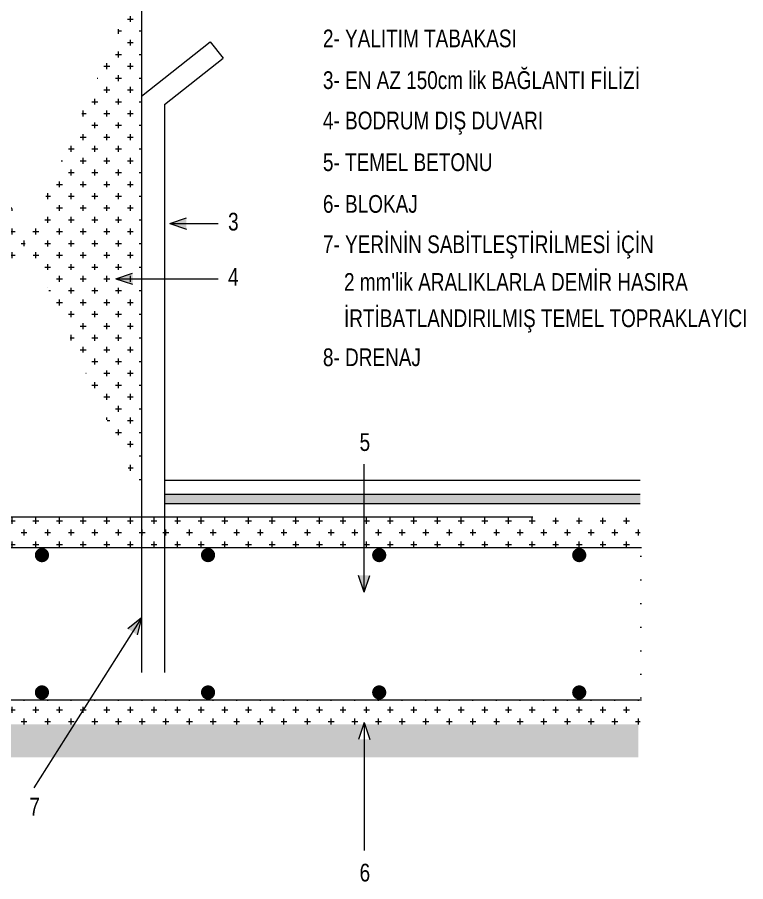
# Model space of a CAD drawing. Header units: millimetres. Extents: x -25043 to 36072, y 3768 to 12000.
# Drawn here: x -22051 to -20734, y 6717 to 8281 of the extents above; entities that cross this region are included whole.
import ezdxf

# ---------------------------------------------------------------- set-up
doc = ezdxf.new("R2010")
doc.units = ezdxf.units.MM
doc.linetypes.add('DASHED', pattern=[19.05, 12.7, -6.35])
doc.linetypes.add('SOLID_LINE', pattern=[0])
doc.layers.add('AHAT', color=4, linetype='Continuous', lineweight=30)
for name, color, linetype in [('KIRMIM', 1, 'Continuous'), ('MIMARI', 2, 'SOLID_LINE'), ('YAZI', 7, 'Continuous')]:
    doc.layers.add(name, color=color, linetype=linetype)
doc.styles.add('2', font='wturkce.shx', dxfattribs={"height": 0.2})

msp = doc.modelspace()

# ---------------------------------------------------------------- hatches: boundary and pattern name
at = {"layer": 'KIRMIM', "linetype": 'Continuous', "lineweight": 0}
h = msp.add_hatch(dxfattribs=at)
h.set_pattern_fill('CROSS,_I', color=256, scale=85.480124, style=2)
h.set_pattern_definition([(0, (-56300.538, -6210.983), (21.370031, 21.370031), [10.685016, -32.055047]), (90, (-56295.195, -6216.326), (-21.370031, 21.370031), [10.685016, -32.055047])])
edge = h.paths.add_edge_path()
edge.add_line((-21826.4, 8354.9), (-21826.4, 7411.4))
edge.add_line((-22248, 8354.9), (-22248, 7387.7))
h = msp.add_hatch(dxfattribs=at)
h.set_pattern_fill('AR-B816C,_I', color=256, scale=0.854801, style=2)
h.set_pattern_definition([(0, (-56300.538, -6178.689), (6.83841, 6.83841), [13.3562694, -0.3205505]), (0, (-56307.376, -6178.369), (6.83841, 6.83841), [13.3562694, -0.3205505]), (90, (-56300.538, -6178.689), (-6.83841, 6.83841), [-7.1589604, 6.5178595]), (90, (-56300.8585, -6178.689), (-6.83841, 6.83841), [-7.1589604, 6.5178595])])
h.paths.add_polyline_path([(-20924.4, 7418.1), (-21785.1, 7418.1), (-21785.1, 7401), (-20924.4, 7401)])
h = msp.add_hatch(dxfattribs=at)
h.set_pattern_fill('AR-CONC,_I', color=256, scale=8.548012, style=2)
h.set_pattern_definition([(50, (-56300.54, -6308.037), (61.31149, -5.36406), [6.41101, -70.5211]), (355, (-56300.54, -6308.037), (-11.86048, 64.29748), [5.12881, -56.41688]), (100.4514, (-56295.43, -6308.484), (49.45105, 58.93338), [5.44852, -59.93371]), (46.1842, (-56300.54, -6290.94), (91.2279, -14.14859), [9.61651, -105.78165]), (96.6356, (-56292.94, -6292.12), (79.89508, 83.26772), [8.17278, -89.90056]), (351.1842, (-56300.54, -6290.94), (79.89502, 83.26778), [7.6932, -84.62532]), (21, (-56291.99, -6295.215), (51.02369, -34.41591), [6.41101, -70.5211]), (326, (-56291.99, -6295.215), (20.79862, 61.98592), [5.12881, -56.41688]), (71.4514, (-56287.74, -6298.08), (71.822335, 27.56995), [5.44852, -59.93371]), (37.5, (-56300.538, -6308.037), (1.039426, 28.455808), [0, -55.73304, 0, -57.271683, 0, -56.630582]), (7.5, (-56300.538, -6308.037), (22.487217, 33.714362), [0, -32.653408, 0, -54.45084, 0, -21.58373]), (327.5, (-56319.6, -6308.037), (45.631208, -1.927993), [0, -21.37003, 0, -66.674497, 0, -88.47193]), (317.5, (-56328.148, -6308.037), (49.850826, 8.556986), [0, -27.78104, 0, -44.278704, 0, -62.82789])])
edge = h.paths.add_edge_path()
edge.add_line((-22386.5, 6942.1), (-22615.8, 6942.1))
edge.add_line((-22615.8, 6942.1), (-22615.8, 7406.6))
edge.add_line((-22615.8, 7406.6), (-22386.5, 7406.6))
edge.add_line((-22386.5, 7406.6), (-22386.5, 7001.3))
edge.add_line((-22404.9, 6942.1), (-20927.8, 6942.1))
edge.add_line((-20927.8, 6942.1), (-20927.8, 7001.3))
edge.add_line((-20927.8, 7001.3), (-22386.5, 7001.3))
h = msp.add_hatch(dxfattribs=at)
h.set_pattern_fill('CROSS,_I', color=256, scale=85.480124, style=2)
h.set_pattern_definition([(0, (-56300.538, -6178.69), (21.370031, 21.370031), [10.685016, -32.055047]), (90, (-56295.195, -6184.032), (-21.370031, 21.370031), [10.685016, -32.055047])])
h.paths.add_polyline_path([(-22388.6, 7377.2), (-20924.4, 7377.2), (-20924.4, 7000.7), (-22388.6, 7000.7)])
edge = h.paths.add_edge_path()
edge.add_line((-22353.5, 7321.4), (-20921.9, 7321.4))
edge.add_line((-22353.5, 7321.4), (-22353.5, 7045.7))
edge.add_line((-22353.5, 7045.7), (-20921.9, 7045.7))
at = {"layer": 'MIMARI', "linetype": 'Continuous', "lineweight": 0}
for points in [[(-21745.2, 7897.8), (-21745.2, 7918), (-21775.5, 7907.9)], [(-21842.7, 7797.9), (-21842.7, 7818.1), (-21872.9, 7808)], [(-21413.6, 7271.2), (-21433.8, 7271.2), (-21423.7, 7240.9)], [(-21834.1, 7163.6), (-21851.1, 7174.4), (-21826.4, 7194.6)], [(-21413.6, 6974.4), (-21433.8, 6974.4), (-21423.7, 7004.7)]]:
    msp.add_hatch(color=256, dxfattribs=at).paths.add_polyline_path(points)

# ---------------------------------------------------------------- linework, layer by layer
at = {"layer": 'AHAT', "linetype": 'Continuous', "lineweight": 0}
for p, q in [((-21826.4, 8138.4), (-21702.2, 8236.6)), ((-21702.2, 8236.6), (-21679, 8207.2)), ((-21785.1, 8123.2), (-21679, 8207.2)), ((-21826.4, 8138.4), (-21826.4, 7095.6)), ((-21785.1, 8123.2), (-21785.1, 7095.6)), ((-21785.1, 7418.1), (-21785.1, 7401)), ((-22353.5, 7321.4), (-20921.9, 7321.4)), ((-22353.5, 7045.7), (-20921.9, 7045.7))]:
    msp.add_line(p, q, dxfattribs=at)
at = {"layer": 'AHAT', "linetype": 'Continuous', "lineweight": 0, "const_width": 12.8}
for points in [[(-22013.1, 7307.8, 1), (-22000.2, 7307.8, 1)], [(-21712.6, 7307.8, 1), (-21699.8, 7307.8, 1)], [(-21403, 7307.8, 1), (-21390.2, 7307.8, 1)], [(-21041.2, 7307.8, 1), (-21028.4, 7307.8, 1)], [(-22013.1, 7059.3, -1), (-22000.2, 7059.3, -1)], [(-21712.6, 7059.3, -1), (-21699.8, 7059.3, -1)], [(-21403, 7059.3, -1), (-21390.2, 7059.3, -1)], [(-21041.2, 7059.3, -1), (-21028.4, 7059.3, -1)]]:
    msp.add_lwpolyline(points, format="xyb", close=True, dxfattribs=at)
at = {"layer": 'MIMARI', "linetype": 'Continuous', "lineweight": 0}
for p, q in [((-21826.4, 8342), (-21826.4, 7443.7)), ((-21775.5, 7907.9), (-21745.2, 7918)), ((-21775.5, 7907.9), (-21687.7, 7907.9)), ((-21775.5, 7907.9), (-21745.2, 7897.8)), ((-21872.9, 7808), (-21842.7, 7818.1)), ((-21872.9, 7808), (-21687.7, 7808)), ((-21872.9, 7808), (-21842.7, 7797.9)), ((-21423.7, 7240.9), (-21423.7, 7472.4)), ((-21785.1, 7443.7), (-20924.4, 7443.7)), ((-21785.1, 7418.1), (-20924.4, 7418.1)), ((-21785.1, 7401), (-20924.4, 7401)), ((-21423.7, 7240.9), (-21433.8, 7271.2)), ((-21423.7, 7240.9), (-21413.6, 7271.2)), ((-21826.4, 7194.6), (-22021.6, 6886.5)), ((-21826.4, 7194.6), (-21851.1, 7174.4)), ((-21826.4, 7194.6), (-21834.1, 7163.6)), ((-21423.7, 7004.7), (-21433.8, 6974.4)), ((-21423.7, 7004.7), (-21423.7, 6773.2)), ((-21423.7, 7004.7), (-21413.6, 6974.4))]:
    msp.add_line(p, q, dxfattribs=at)
at = {"layer": 'MIMARI', "linetype": 'DASHED', "lineweight": 0, "ltscale": 100}
msp.add_line((-22388.6, 7377.2), (-20924.4, 7377.2), dxfattribs=at)

# ---------------------------------------------------------------- texts
at = {"layer": 'YAZI', "linetype": 'Continuous', "lineweight": 0, "style": '2', "width": 0.8}
for s, height, p in [('2- YALITIM TABAKASI', 32.055, (-21498.4, 8226.8)), ('3- EN AZ 150cm lik BAĞLANTI FİLİZİ', 32.055, (-21498.4, 8151.3)), ('4- BODRUM DIŞ DUVARI', 32.055, (-21498.4, 8078.3)), ('5- TEMEL BETONU', 32.055, (-21498.4, 8002.8)), ('6- BLOKAJ', 32.06, (-21498.4, 7927.3)), ('3', 32.1, (-21670, 7895.2)), ('7- YERİNİN SABİTLEŞTİRİLMESİ İÇİN', 32.055, (-21498.4, 7854.3)), ('4', 32.1, (-21670, 7795.3)), ("    2 mm'lik ARALIKLARLA DEMİR HASIRA", 32.055, (-21498.4, 7786.1)), ('    İRTİBATLANDIRILMIŞ TEMEL TOPRAKLAYICI', 32.055, (-21498.4, 7720.4)), ('8- DRENAJ', 32.06, (-21498.4, 7649.8)), ('5', 32.1, (-21432.1, 7496.3)), ('7', 32.1, (-22029.6, 6836.5)), ('6', 32.1, (-21432.1, 6717.2))]:
    msp.add_text(s, height=height, dxfattribs=at).set_placement(p)

doc.saveas('drawing.dxf')
